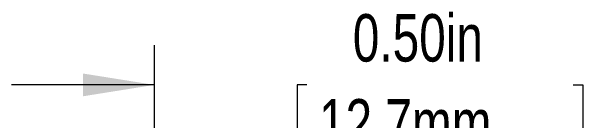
# Model space of a CAD drawing. Header units: inches. Extents: x 0.1 to 10.9, y 0 to 8.5.
# Drawn here: x 7.056 to 8.072, y 5.494 to 5.686 of the extents above; entities that cross this region are included whole.
import ezdxf

# ---------------------------------------------------------------- set-up
doc = ezdxf.new("R2010")
doc.units = ezdxf.units.IN
doc.header["$MEASUREMENT"] = 0
doc.styles.add('SLDTEXTSTYLE0', font='TXT', dxfattribs={"width": 0.75})
doc.dimstyles.new('SLDDIMSTYLE3', dxfattribs={"dimtxt": 0.083333, "dimasz": 0.125, "dimexe": 0, "dimexo": 0.0625, "dimgap": 0.020833, "dimtad": 0, "dimtih": 1, "dimtoh": 1, "dimlfac": 0.5, "dimrnd": 1e-09, "dimzin": 0, "dimdsep": 46, "dimtxsty": 'SLDTEXTSTYLE0', "dimsah": 1, "dimcen": 0.09, "dimadec": 0, "dimazin": 0, "dimtfac": 1, "dimtmove": 0, "dimatfit": 0, "dimfxl": 1, "dimfrac": 2, "dimtolj": 1, "dimtzin": 12, "dimarcsym": 0})

# ---------------------------------------------------------------- blocks, each defined once
blk = doc.blocks.new('_D_3')
at = {"color": 7, "linetype": 'Continuous', "lineweight": 0}
for p, q in [((7.3058, 4.9569), (7.3058, 5.6268)), ((8.3058, 4.8119), (8.3058, 5.6268)), ((7.3058, 5.5568), (7.0558, 5.5568)), ((7.5728, 5.5568), (7.5559, 5.5568)), ((7.5559, 5.5568), (7.5559, 5.4244)), ((8.0388, 5.5568), (8.0557, 5.5568)), ((8.0557, 5.5568), (8.0557, 5.4244)), ((8.3058, 5.5568), (8.5558, 5.5568)), ((7.5559, 5.4244), (7.5728, 5.4244)), ((8.0557, 5.4244), (8.0388, 5.4244))]:
    blk.add_line(p, q, dxfattribs=at)
for points in [[(7.3058, 5.5568), (7.1808, 5.5768), (7.1808, 5.5368)], [(8.3058, 5.5568), (8.4308, 5.5368), (8.4308, 5.5768)]]:
    blk.add_solid(points, dxfattribs=at)
at = {"color": 7, "linetype": 'Continuous', "lineweight": 0, "char_height": 0.08333, "attachment_point": 1, "style": 'SLDTEXTSTYLE0'}
for s, insert in [('0.50in', (7.6531, 5.6811)), ('12.7mm', (7.5939, 5.5318))]:
    blk.add_mtext(s, dxfattribs=dict(at, insert=insert))

msp = doc.modelspace()

# ---------------------------------------------------------------- dimensions: what is measured, and where the dimension line sits
at = {"color": 7, "linetype": 'Continuous', "lineweight": 0}
dim = msp.add_linear_dim(base=(8.3058, 5.5568), p1=(7.3058, 4.9069), p2=(8.3058, 4.7619), dimstyle='SLDDIMSTYLE3', dxfattribs=at)
dim.commit()
dim.dimension.update_dxf_attribs({"geometry": '_D_3', "text_midpoint": (7.8058, 5.5568), "dimtype": 160})

doc.saveas('drawing.dxf')
